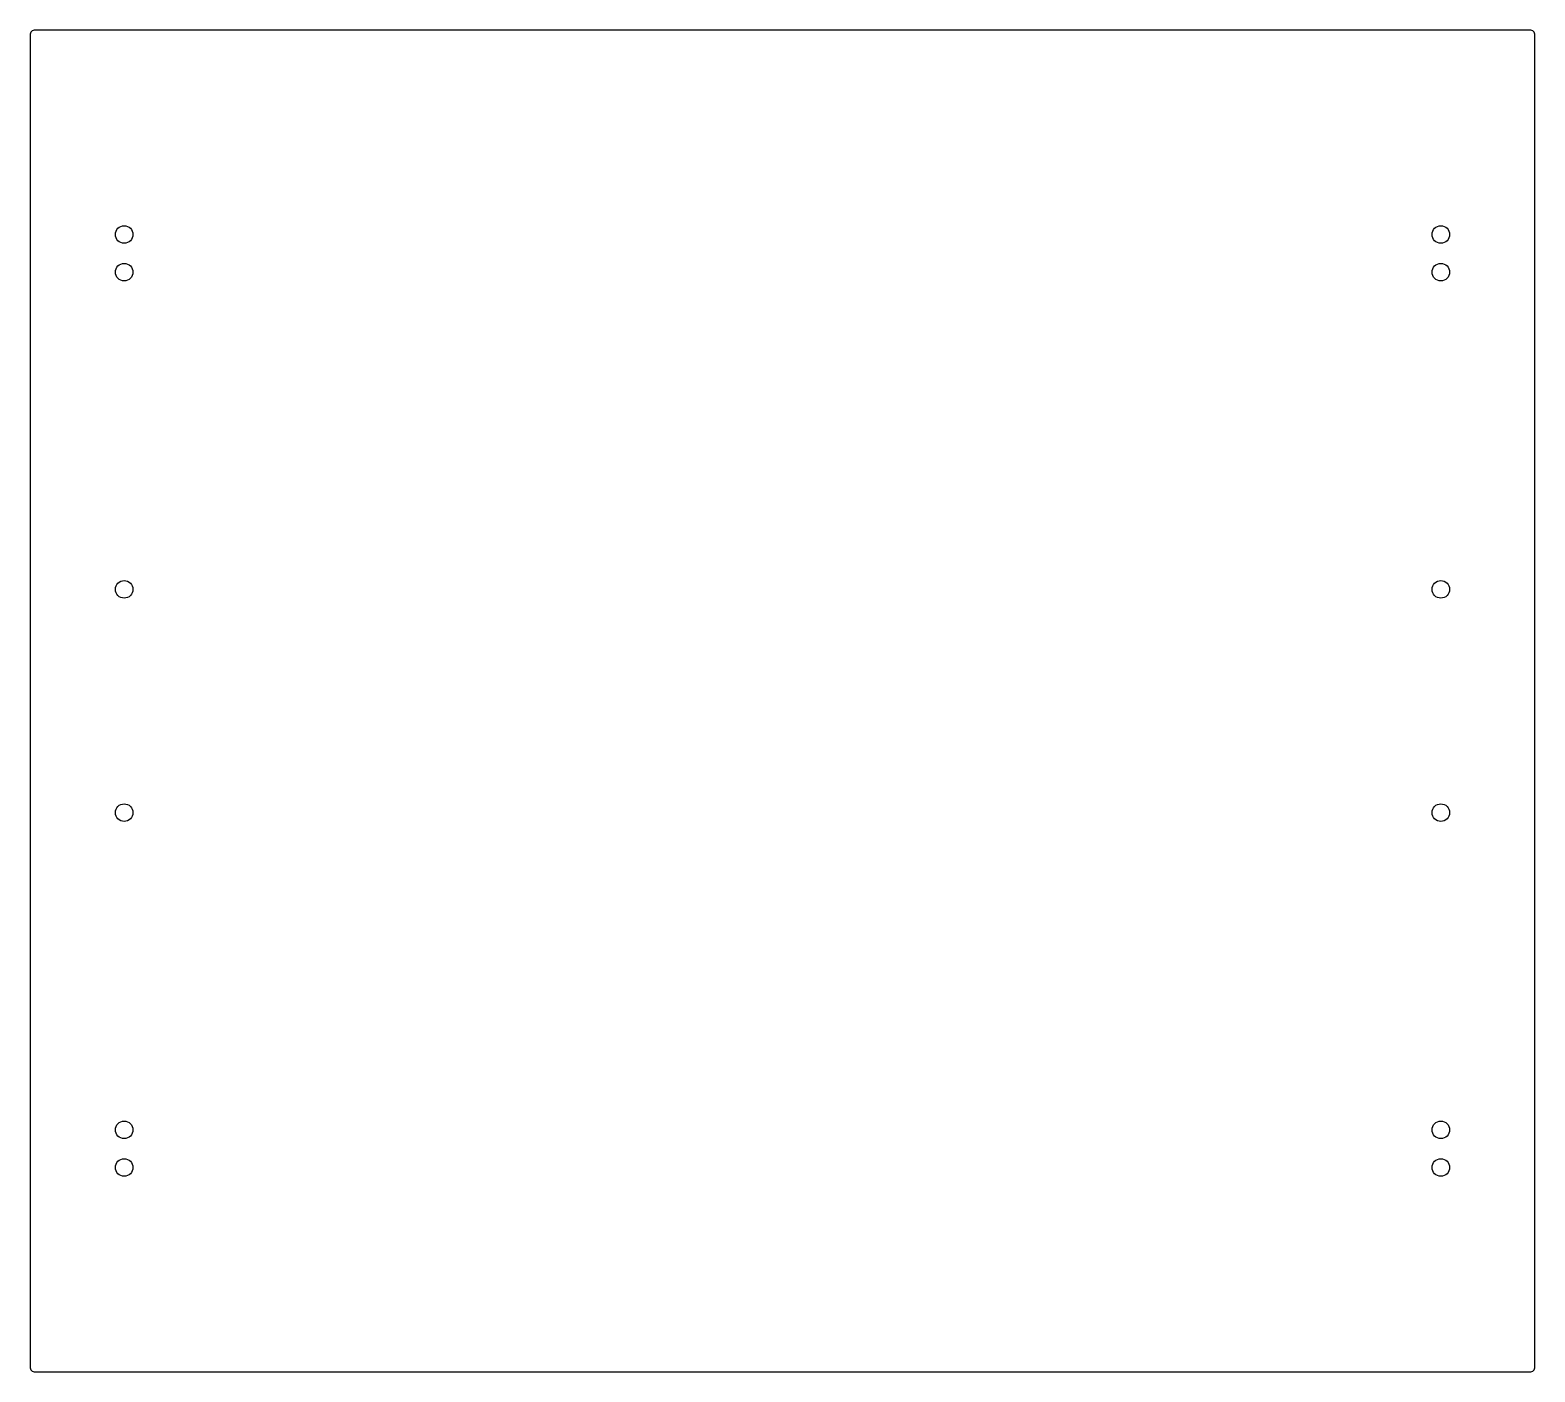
# Model space of a CAD drawing. Header units: millimetres. Extents: x -300 to 300, y -268 to 268.
import ezdxf

# ---------------------------------------------------------------- set-up
doc = ezdxf.new("R2010")
doc.units = ezdxf.units.MM
doc.layers.add('CUTOUTS', color=1, linetype='CONTINUOUS')
doc.layers.add('PERIMETER', color=5, linetype='CONTINUOUS')

msp = doc.modelspace()

# ---------------------------------------------------------------- linework, layer by layer
at = {"layer": 'CUTOUTS'}
for centre in [(-262.5, 186), (262.5, 186), (-262.5, 171), (262.5, 171), (262.5, 44.5), (-262.5, 44.5), (-262.5, -44.5), (262.5, -44.5), (-262.5, -171), (262.5, -171), (-262.5, -186), (262.5, -186)]:
    msp.add_circle(centre, 3.5, dxfattribs=at)
at = {"layer": 'PERIMETER'}
msp.add_lwpolyline([(-298, -267.5), (298, -267.5, 0.414214), (300, -265.5), (300, 265.5, 0.414214), (298, 267.5), (-298, 267.5, 0.414214), (-300, 265.5), (-300, -265.5, 0.414214)], format="xyb", close=True, dxfattribs=at)

doc.saveas('drawing.dxf')
